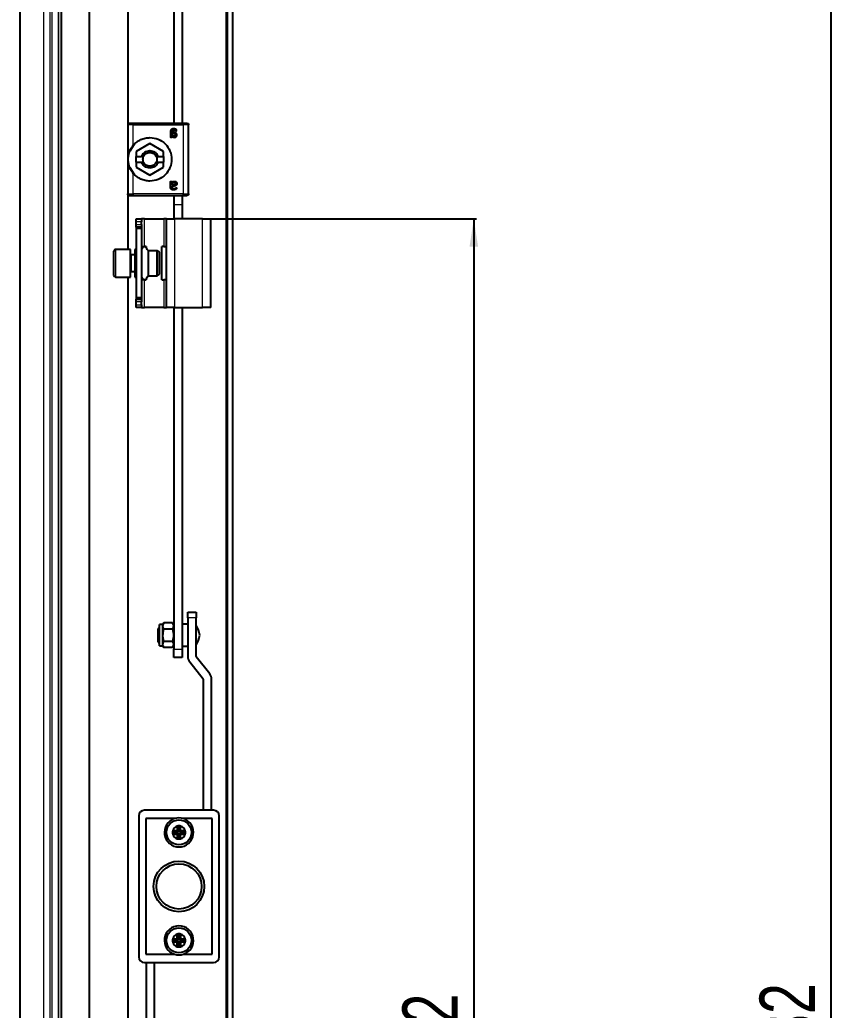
# Model space of a CAD drawing. Header units: millimetres. Extents: x -769 to 1797, y -1657 to 1017.
# Drawn here: x 1502.8 to 1797.4, y -251.7 to 105.9 of the extents above; entities that cross this region are included whole.
import ezdxf

# ---------------------------------------------------------------- set-up
doc = ezdxf.new("R2010")
doc.units = ezdxf.units.MM
doc.layers.add('FORMAT', color=7, linetype='Continuous')
doc.styles.add('SLDTEXTSTYLE0', font='TXT', dxfattribs={"width": 0.75})
doc.dimstyles.new('SLDDIMSTYLE0', dxfattribs={"dimtxt": 20, "dimasz": 10, "dimexe": 0, "dimexo": 0.0625, "dimgap": 5, "dimtad": 2, "dimdec": 1, "dimrnd": 1e-09, "dimzin": 12, "dimdsep": 46, "dimtxsty": 'SLDTEXTSTYLE0', "dimsah": 1, "dimcen": 0.09, "dimadec": 0, "dimazin": 3, "dimtfac": 1, "dimtofl": 0, "dimtmove": 0, "dimatfit": 3, "dimfxl": 0, "dimfrac": 2, "dimtolj": 1, "dimtzin": 12, "dimarcsym": 0})

# ---------------------------------------------------------------- blocks, each defined once
blk = doc.blocks.new('_D_8')
at = {"layer": 'FORMAT'}
for p, q in [((1571.83, 708.99), (1796.84, 708.99)), ((1795.84, 708.99), (1795.84, -1223.01)), ((1571.83, -1223.01), (1796.84, -1223.01))]:
    blk.add_line(p, q, dxfattribs=at)
for points in [[(1795.84, 708.99), (1794.3, 698.99), (1797.38, 698.99)], [(1795.84, -1223.01), (1797.38, -1213.01), (1794.3, -1213.01)]]:
    blk.add_solid(points, dxfattribs=at)
at = {"layer": 'FORMAT', "insert": (1770.06, -286.56), "char_height": 20, "attachment_point": 1, "rotation": 90, "style": 'SLDTEXTSTYLE0'}
blk.add_mtext('1932', dxfattribs=at)
blk = doc.blocks.new('_D_11')
at = {"layer": 'FORMAT'}
for p, q in [((1571.83, 33.99), (1667.83, 33.99)), ((1666.83, 33.99), (1666.83, -548.01)), ((1571.83, -548.01), (1667.83, -548.01))]:
    blk.add_line(p, q, dxfattribs=at)
for points in [[(1666.83, 33.99), (1665.29, 23.99), (1668.36, 23.99)], [(1666.83, -548.01), (1668.36, -538.01), (1665.29, -538.01)]]:
    blk.add_solid(points, dxfattribs=at)
at = {"layer": 'FORMAT', "insert": (1641.04, -279.17), "char_height": 20, "attachment_point": 1, "rotation": 90, "style": 'SLDTEXTSTYLE0'}
blk.add_mtext('582', dxfattribs=at)

msp = doc.modelspace()

# ---------------------------------------------------------------- linework, layer by layer
at = {"color": 7, "linetype": 'Continuous', "lineweight": 25}
for p, q in [((1577.82, -1334.51), (1577.82, 820.49)), ((1579.82, -1334.51), (1579.82, 820.49)), ((1527.82, 787.49), (1527.82, -1301.51)), ((1517.82, 757.99), (1517.82, -1272.01)), ((1502.82, 742.99), (1502.82, -1257.01)), ((1541.82, 687.99), (1541.82, 68.17)), ((1558.52, 676.99), (1558.52, 68.49)), ((1561.52, 676.99), (1561.52, 68.49)), ((1541.82, 67.99), (1541.82, 42.99)), ((1561.82, 68.49), (1543.82, 68.49)), ((1562.42, 68.49), (1562.17, 68.49)), ((1563.82, 42.99), (1563.82, 67.99)), ((1557.26, 65.45), (1557.26, 63.59)), ((1557.79, 65.2), (1557.79, 65.42)), ((1558.17, 65.2), (1557.79, 65.2)), ((1557.79, 64.85), (1558.22, 64.85)), ((1557.79, 64.26), (1557.79, 64.85)), ((1542.65, 58.62), (1544.16, 60.88)), ((1549.82, 61.21), (1544.87, 58.35)), ((1554.77, 58.35), (1549.82, 61.21)), ((1557.72, 63.59), (1557.72, 63.87)), ((1544.87, 58.35), (1544.87, 56.49)), ((1554.77, 56.49), (1554.77, 58.35)), ((1544.87, 56.49), (1546.83, 56.49)), ((1544.87, 54.49), (1544.87, 56.49)), ((1544.87, 54.49), (1544.87, 52.64)), ((1544.87, 54.49), (1546.83, 54.49)), ((1547.53, 56.49), (1546.83, 56.49)), ((1546.83, 54.49), (1547.53, 54.49)), ((1552.81, 56.49), (1552.11, 56.49)), ((1552.11, 54.49), (1552.81, 54.49)), ((1552.81, 56.49), (1554.77, 56.49)), ((1552.81, 54.49), (1554.77, 54.49)), ((1554.77, 56.49), (1554.77, 54.49)), ((1554.77, 52.64), (1554.77, 54.49)), ((1544.16, 50.11), (1542.65, 52.37)), ((1544.87, 52.64), (1549.82, 49.78)), ((1549.82, 49.78), (1554.77, 52.64)), ((1557.26, 45.54), (1557.26, 47.4)), ((1557.72, 47.4), (1557.72, 47.12)), ((1557.79, 46.14), (1557.79, 46.73)), ((1558.22, 46.14), (1557.79, 46.14)), ((1558.17, 45.79), (1557.79, 45.79)), ((1557.79, 45.79), (1557.79, 45.57)), ((1541.82, 42.82), (1541.82, 22.99)), ((1543.82, 42.49), (1561.82, 42.49)), ((1558.52, 42.58), (1558.52, 39.19)), ((1561.52, 42.58), (1561.52, 39.19)), ((1562.17, 42.49), (1562.42, 42.49)), ((1558.52, 39.19), (1558.52, 33.99)), ((1561.52, 39.19), (1561.52, 33.99)), ((1544.82, 33.99), (1546.82, 33.99)), ((1544.82, 32.99), (1544.82, 33.99)), ((1544.82, 31.99), (1544.82, 32.99)), ((1546.82, 33.99), (1546.82, 32.99)), ((1547.82, 33.99), (1546.82, 33.99)), ((1546.82, 31.99), (1546.82, 32.99)), ((1547.82, 33.99), (1554.82, 33.99)), ((1555.82, 33.99), (1554.82, 33.99)), ((1555.82, 33.99), (1558.82, 33.99)), ((1555.82, 1.99), (1555.82, 33.99)), ((1568.82, 33.99), (1558.82, 33.99)), ((1568.82, 33.99), (1571.82, 33.99)), ((1571.82, 1.99), (1571.82, 33.99)), ((1544.82, 30.99), (1544.82, 31.99)), ((1546.82, 30.99), (1544.82, 30.99)), ((1544.82, 30.99), (1544.82, 30.49)), ((1546.82, 30.49), (1544.82, 30.49)), ((1544.82, 30.49), (1544.82, 5.49)), ((1546.82, 31.99), (1546.82, 30.99)), ((1546.82, 30.99), (1546.82, 30.49)), ((1546.82, 30.49), (1546.82, 5.49)), ((1536.82, 15.74), (1536.82, 22.39)), ((1542.82, 22.99), (1537.42, 22.99)), ((1542.82, 15.44), (1542.82, 22.99)), ((1544.82, 22.99), (1544.32, 22.99)), ((1544.32, 22.99), (1544.32, 21.78)), ((1544.32, 21.78), (1544.32, 12.99)), ((1546.82, 23.99), (1547.82, 23.99)), ((1548.52, 23.99), (1547.82, 23.99)), ((1548.52, 23.99), (1548.52, 23.54)), ((1552.45, 22.49), (1549.32, 22.49)), ((1549.32, 13.49), (1549.32, 22.49)), ((1553.32, 21.99), (1552.45, 22.49)), ((1552.45, 13.49), (1552.45, 22.49)), ((1553.32, 13.99), (1553.32, 21.99)), ((1554.12, 11.99), (1554.12, 23.99)), ((1554.82, 23.99), (1554.12, 23.99)), ((1554.82, 23.99), (1555.82, 23.99)), ((1544.32, 20.99), (1543.07, 20.99)), ((1536.82, 13.59), (1536.82, 15.74)), ((1542.82, 12.99), (1542.82, 15.44)), ((1543.07, 14.99), (1544.32, 14.99)), ((1537.42, 12.99), (1542.82, 12.99)), ((1541.82, 12.99), (1541.82, -527.01)), ((1544.32, 12.99), (1544.82, 12.99)), ((1547.82, 11.99), (1546.82, 11.99)), ((1547.82, 11.99), (1548.52, 11.99)), ((1548.52, 12.44), (1548.52, 11.99)), ((1549.32, 13.49), (1552.45, 13.49)), ((1552.45, 13.49), (1553.32, 13.99)), ((1554.12, 11.99), (1554.82, 11.99)), ((1555.82, 11.99), (1554.82, 11.99)), ((1546.82, 5.49), (1544.82, 5.49)), ((1544.82, 5.49), (1544.82, 4.99)), ((1544.82, 3.99), (1544.82, 4.99)), ((1544.82, 4.99), (1546.82, 4.99)), ((1544.82, 2.99), (1544.82, 3.99)), ((1546.82, 5.49), (1546.82, 4.99)), ((1546.82, 4.99), (1546.82, 3.99)), ((1546.82, 2.99), (1546.82, 3.99)), ((1544.82, 1.99), (1544.82, 2.99)), ((1546.82, 1.99), (1544.82, 1.99)), ((1546.82, 2.99), (1546.82, 1.99)), ((1546.82, 1.99), (1547.82, 1.99)), ((1554.82, 1.99), (1547.82, 1.99)), ((1554.82, 1.99), (1555.82, 1.99)), ((1558.82, 1.99), (1555.82, 1.99)), ((1558.52, 1.99), (1558.52, -121.31)), ((1558.82, 1.99), (1568.82, 1.99)), ((1561.52, 1.99), (1561.52, -121.31)), ((1571.82, 1.99), (1568.82, 1.99)), ((1563.52, -110.01), (1563.52, -108.01)), ((1563.52, -108.01), (1566.52, -108.01)), ((1563.52, -110.01), (1563.52, -123.94)), ((1566.52, -108.01), (1566.52, -110.01)), ((1566.52, -123.94), (1566.52, -110.01)), ((1553.32, -113.36), (1552.82, -113.86)), ((1552.82, -118.76), (1552.82, -113.86)), ((1554.52, -112.46), (1553.32, -112.46)), ((1553.32, -116.31), (1553.32, -112.46)), ((1554.87, -111.86), (1554.52, -112.46)), ((1554.52, -116.31), (1554.52, -112.46)), ((1557.97, -111.86), (1554.87, -111.86)), ((1557.97, -114.08), (1554.87, -114.08)), ((1558.32, -112.46), (1557.97, -111.86)), ((1558.32, -112.46), (1558.32, -120.16)), ((1558.52, -113.36), (1558.32, -113.36)), ((1563.52, -112.31), (1561.52, -112.31)), ((1553.32, -120.16), (1553.32, -116.31)), ((1554.52, -120.16), (1554.52, -116.31)), ((1552.82, -118.76), (1553.32, -119.26)), ((1553.32, -120.16), (1554.52, -120.16)), ((1554.52, -120.16), (1554.87, -120.76)), ((1557.97, -118.53), (1554.87, -118.53)), ((1557.97, -120.76), (1554.87, -120.76)), ((1557.97, -120.76), (1558.32, -120.16)), ((1558.32, -119.26), (1558.52, -119.26)), ((1558.52, -124.31), (1558.52, -121.31)), ((1561.52, -120.31), (1563.52, -120.31)), ((1561.52, -121.31), (1561.52, -124.31)), ((1561.52, -124.31), (1558.52, -124.31)), ((1571.43, -130.23), (1566.56, -124.06)), ((1564.21, -125.92), (1569.08, -132.09)), ((1569.12, -132.22), (1569.12, -179.51)), ((1572.12, -179.51), (1572.12, -132.22)), ((1545.82, -181.51), (1545.82, -232.51)), ((1572.82, -179.51), (1547.82, -179.51)), ((1574.82, -232.51), (1574.82, -181.51)), ((1548.32, -182.51), (1548.32, -231.51)), ((1558.72, -182.51), (1548.32, -182.51)), ((1559.72, -185.23), (1559.72, -186.81)), ((1560.16, -185.6), (1559.72, -185.23)), ((1560.16, -185.6), (1560.16, -186.81)), ((1560.48, -185.6), (1560.92, -185.23)), ((1560.48, -186.81), (1560.48, -185.6)), ((1560.92, -186.81), (1560.92, -185.23)), ((1572.32, -182.51), (1561.92, -182.51)), ((1572.32, -231.51), (1572.32, -182.51)), ((1558.41, -187.34), (1558.05, -186.91)), ((1559.62, -186.91), (1558.05, -186.91)), ((1558.41, -187.67), (1558.05, -188.11)), ((1558.05, -188.11), (1559.62, -188.11)), ((1559.62, -187.34), (1558.41, -187.34)), ((1558.41, -187.67), (1559.62, -187.67)), ((1559.72, -188.21), (1559.72, -189.78)), ((1560.16, -189.41), (1559.72, -189.78)), ((1560.16, -188.21), (1560.16, -189.41)), ((1560.48, -189.41), (1560.48, -188.21)), ((1560.48, -189.41), (1560.92, -189.78)), ((1560.92, -189.78), (1560.92, -188.21)), ((1562.59, -186.91), (1561.02, -186.91)), ((1562.23, -187.34), (1561.02, -187.34)), ((1561.02, -187.67), (1562.23, -187.67)), ((1561.02, -188.11), (1562.59, -188.11)), ((1562.23, -187.34), (1562.59, -186.91)), ((1562.23, -187.67), (1562.59, -188.11)), ((1559.72, -225.81), (1559.72, -224.23)), ((1560.16, -224.6), (1559.72, -224.23)), ((1560.16, -225.81), (1560.16, -224.6)), ((1560.48, -224.6), (1560.92, -224.23)), ((1560.48, -224.6), (1560.48, -225.81)), ((1560.92, -224.23), (1560.92, -225.81)), ((1558.05, -225.91), (1559.62, -225.91)), ((1558.41, -226.34), (1558.05, -225.91)), ((1558.41, -226.67), (1558.05, -227.11)), ((1559.62, -227.11), (1558.05, -227.11)), ((1558.41, -226.34), (1559.62, -226.34)), ((1559.62, -226.67), (1558.41, -226.67)), ((1559.72, -228.78), (1559.72, -227.21)), ((1560.16, -228.41), (1559.72, -228.78)), ((1560.16, -228.41), (1560.16, -227.21)), ((1560.48, -227.21), (1560.48, -228.41)), ((1560.48, -228.41), (1560.92, -228.78)), ((1560.92, -227.21), (1560.92, -228.78)), ((1561.02, -225.91), (1562.59, -225.91)), ((1561.02, -226.34), (1562.23, -226.34)), ((1562.23, -226.67), (1561.02, -226.67)), ((1562.59, -227.11), (1561.02, -227.11)), ((1562.23, -226.34), (1562.59, -225.91)), ((1562.23, -226.67), (1562.59, -227.11)), ((1548.32, -231.51), (1558.72, -231.51)), ((1561.92, -231.51), (1572.32, -231.51)), ((1547.82, -234.51), (1572.82, -234.51)), ((1548.52, -234.51), (1548.52, -259.74)), ((1551.52, -259.74), (1551.52, -234.51))]:
    msp.add_line(p, q, dxfattribs=at)
at = {"color": 8, "linetype": 'Continuous', "lineweight": 18}
for p, q in [((1577.22, 817.89), (1577.22, -1331.91)), ((1514.41, 754.59), (1514.41, -1268.6)), ((1516.72, 756.89), (1516.72, -1270.91)), ((1516.82, 756.99), (1516.82, -1271.01)), ((1511.41, 751.59), (1511.41, -1265.6)), ((1513.72, 753.89), (1513.72, -1267.91)), ((1543.82, 60.56), (1543.82, 67.99)), ((1543.82, 67.99), (1561.82, 67.99)), ((1561.82, 67.99), (1561.82, 42.99)), ((1543.82, 42.99), (1543.82, 50.43)), ((1549.82, 52.99), (1549.82, 52.34)), ((1561.82, 42.99), (1543.82, 42.99)), ((1558.52, 39.19), (1561.52, 39.19)), ((1546.82, 32.99), (1544.82, 32.99)), ((1547.82, 23.99), (1547.82, 33.99)), ((1554.82, 33.99), (1554.82, 23.99)), ((1558.82, 1.99), (1558.82, 33.99)), ((1568.82, 1.99), (1568.82, 33.99)), ((1544.82, 31.99), (1546.82, 31.99)), ((1537.42, 22.99), (1537.42, 15.44)), ((1543.07, 20.99), (1543.07, 14.99)), ((1537.42, 15.44), (1537.42, 12.99)), ((1547.82, 1.99), (1547.82, 11.99)), ((1554.82, 11.99), (1554.82, 1.99)), ((1546.82, 3.99), (1544.82, 3.99)), ((1544.82, 2.99), (1546.82, 2.99)), ((1566.52, -110.01), (1563.52, -110.01)), ((1558.52, -121.31), (1561.52, -121.31)), ((1559.62, -187.34), (1559.62, -186.91)), ((1559.62, -187.67), (1559.62, -188.11)), ((1560.16, -186.81), (1559.72, -186.81)), ((1560.16, -188.21), (1559.72, -188.21)), ((1560.48, -186.81), (1560.92, -186.81)), ((1560.48, -188.21), (1560.92, -188.21)), ((1561.02, -187.34), (1561.02, -186.91)), ((1561.02, -187.67), (1561.02, -188.11)), ((1559.62, -226.34), (1559.62, -225.91)), ((1559.62, -226.67), (1559.62, -227.11)), ((1560.16, -225.81), (1559.72, -225.81)), ((1560.16, -227.21), (1559.72, -227.21)), ((1560.48, -225.81), (1560.92, -225.81)), ((1560.48, -227.21), (1560.92, -227.21)), ((1561.02, -226.34), (1561.02, -225.91)), ((1561.02, -226.67), (1561.02, -227.11))]:
    msp.add_line(p, q, dxfattribs=at)
at = {"color": 7, "linetype": 'Continuous', "lineweight": 25}
for centre, radius in [((1560.32, -187.51), 4.5), ((1560.32, -207.01), 9.15), ((1560.32, -207.01), 8.15), ((1560.32, -226.51), 4.5)]:
    msp.add_circle(centre, radius, dxfattribs=at)
for centre, radius, start, end in [((1537.42, 22.39), 0.6, 90, 180), ((1543.07, 21.24), 0.25, 180, 270), ((1543.07, 14.74), 0.25, 90, 180), ((1537.42, 13.59), 0.6, 180, 270), ((1559.88, -117.26), 8, 6.8819, 33.8709), ((1559.88, -115.35), 8, 326.1291, 353.1181), ((1566.72, -123.94), 3.2, 180, 218.264), ((1566.72, -123.94), 0.2, 180, 218.264), ((1568.92, -132.22), 0.2, 0, 38.264), ((1568.92, -132.22), 3.2, 0, 38.264), ((1547.82, -181.51), 2, 90, 180), ((1560.32, -187.51), 5.25, 72.2472, 107.7528), ((1572.82, -181.51), 2, 0, 90), ((1560.32, -187.51), 5.25, 107.7528, 72.2472), ((1560.32, -187.51), 2.35, 104.7925, 165.2075), ((1560.32, -187.51), 2.35, 75.2075, 104.7925), ((1560.32, -187.51), 1.91, 85.1056, 94.8944), ((1560.32, -187.51), 2.35, 14.7925, 75.2075), ((1560.32, -187.51), 2.35, 165.2075, 194.7925), ((1560.32, -187.51), 2.35, 194.7925, 255.2075), ((1560.32, -187.51), 1.91, 175.1056, 184.8944), ((1559.62, -186.81), 0.1, 270, 0), ((1559.62, -186.81), 0.537, 270, 0), ((1559.62, -188.21), 0.537, 0, 90), ((1559.62, -188.21), 0.1, 0, 90), ((1560.32, -187.51), 1.91, 265.1056, 274.8944), ((1561.02, -186.81), 0.537, 180, 270), ((1561.02, -188.21), 0.537, 90, 180), ((1561.02, -186.81), 0.1, 180, 270), ((1560.32, -187.51), 2.35, 284.7925, 345.2075), ((1561.02, -188.21), 0.1, 90, 180), ((1560.32, -187.51), 1.91, 355.1056, 4.8944), ((1560.32, -187.51), 2.35, 345.2075, 14.7925), ((1560.32, -187.51), 2.35, 255.2075, 284.7925), ((1560.32, -226.51), 5.25, 287.7528, 252.2472), ((1560.32, -226.51), 2.35, 104.7925, 165.2075), ((1560.32, -226.51), 2.35, 75.2075, 104.7925), ((1560.32, -226.51), 1.91, 85.1056, 94.8944), ((1560.32, -226.51), 2.35, 14.7925, 75.2075), ((1560.32, -226.51), 2.35, 165.2075, 194.7925), ((1560.32, -226.51), 2.35, 194.7925, 255.2075), ((1560.32, -226.51), 1.91, 175.1056, 184.8944), ((1559.62, -225.81), 0.1, 270, 0), ((1559.62, -225.81), 0.537, 270, 0), ((1559.62, -227.21), 0.537, 0, 90), ((1559.62, -227.21), 0.1, 0, 90), ((1560.32, -226.51), 2.35, 255.2075, 284.7925), ((1560.32, -226.51), 1.91, 265.1056, 274.8944), ((1561.02, -225.81), 0.537, 180, 270), ((1561.02, -227.21), 0.537, 90, 180), ((1561.02, -225.81), 0.1, 180, 270), ((1560.32, -226.51), 2.35, 284.7925, 345.2075), ((1561.02, -227.21), 0.1, 90, 180), ((1560.32, -226.51), 1.91, 355.1056, 4.8944), ((1560.32, -226.51), 2.35, 345.2075, 14.7925), ((1560.32, -226.51), 5.25, 252.2472, 287.7528), ((1547.82, -232.51), 2, 180, 270), ((1572.82, -232.51), 2, 270, 0)]:
    msp.add_arc(centre, radius, start, end, dxfattribs=at)
for points in [[(1542.32, 68.49), (1542.26, 68.49), (1542.12, 68.47), (1541.96, 68.36), (1541.84, 68.19), (1541.83, 68.06), (1541.82, 67.99)], [(1543.82, 68.49), (1543.62, 68.49), (1543.23, 68.49), (1542.74, 68.49), (1542.39, 68.49), (1542.34, 68.49), (1542.32, 68.49)], [(1563.32, 68.49), (1563.3, 68.49), (1563.25, 68.49), (1562.91, 68.49), (1562.41, 68.49), (1562.02, 68.49), (1561.82, 68.49)], [(1563.32, 68.49), (1563.39, 68.49), (1563.52, 68.47), (1563.68, 68.36), (1563.8, 68.19), (1563.81, 68.06), (1563.82, 67.99)], [(1543.82, 60.56), (1544.22, 60.97), (1545, 61.79), (1546.49, 62.66), (1548.11, 63.24), (1549.25, 63.31), (1549.82, 63.34)], [(1549.82, 63.34), (1550.85, 63.23), (1552.9, 62.99), (1555.52, 61.17), (1557.26, 58.58), (1557.88, 55.49), (1557.26, 52.41), (1555.52, 49.81), (1552.9, 48), (1550.85, 47.76), (1549.82, 47.64)], [(1546.83, 56.49), (1546.97, 56.79), (1547.23, 57.4), (1547.95, 58.09), (1548.84, 58.54), (1549.82, 58.69), (1550.8, 58.54), (1551.69, 58.09), (1552.41, 57.4), (1552.68, 56.79), (1552.81, 56.49)], [(1547.53, 56.49), (1547.64, 56.71), (1547.88, 57.13), (1548.43, 57.61), (1549.1, 57.93), (1549.58, 57.97), (1549.82, 57.99)], [(1549.82, 57.99), (1550.06, 57.97), (1550.55, 57.93), (1551.21, 57.61), (1551.77, 57.13), (1552, 56.71), (1552.11, 56.49)], [(1549.82, 52.34), (1549.49, 52.37), (1548.84, 52.43), (1547.95, 52.9), (1547.23, 53.59), (1546.97, 54.19), (1546.83, 54.49)], [(1547.53, 54.49), (1547.47, 54.65), (1547.35, 54.98), (1547.31, 55.49), (1547.35, 56.01), (1547.47, 56.33), (1547.53, 56.49)], [(1549.82, 52.99), (1549.58, 53.01), (1549.1, 53.05), (1548.43, 53.38), (1547.88, 53.85), (1547.64, 54.28), (1547.53, 54.49)], [(1552.81, 54.49), (1552.68, 54.19), (1552.41, 53.59), (1551.69, 52.9), (1550.8, 52.43), (1550.15, 52.37), (1549.82, 52.34)], [(1552.11, 54.49), (1552, 54.28), (1551.77, 53.85), (1551.21, 53.38), (1550.55, 53.05), (1550.06, 53.01), (1549.82, 52.99)], [(1552.11, 56.49), (1552.17, 56.33), (1552.29, 56.01), (1552.34, 55.49), (1552.29, 54.98), (1552.17, 54.65), (1552.11, 54.49)], [(1549.82, 47.64), (1549.25, 47.68), (1548.11, 47.75), (1546.49, 48.33), (1545, 49.2), (1544.22, 50.02), (1543.82, 50.43)], [(1542.32, 42.49), (1542.26, 42.5), (1542.12, 42.52), (1541.96, 42.63), (1541.84, 42.8), (1541.83, 42.93), (1541.82, 42.99)], [(1563.82, 42.99), (1563.81, 42.93), (1563.8, 42.8), (1563.68, 42.63), (1563.52, 42.52), (1563.39, 42.5), (1563.32, 42.49)], [(1542.32, 42.49), (1542.34, 42.49), (1542.39, 42.49), (1542.74, 42.49), (1543.23, 42.49), (1543.62, 42.49), (1543.82, 42.49)], [(1561.82, 42.49), (1562.02, 42.49), (1562.41, 42.49), (1562.91, 42.49), (1563.25, 42.49), (1563.3, 42.49), (1563.32, 42.49)]]:
    msp.add_open_spline(points, degree=3, dxfattribs=at)
at = {"color": 8, "linetype": 'Continuous', "lineweight": 18}
for points in [[(1543.82, 67.99), (1543.56, 67.99), (1543.03, 67.99), (1542.37, 67.99), (1541.91, 67.99), (1541.85, 67.99), (1541.82, 67.99)], [(1543.82, 68.49), (1543.82, 68.49), (1543.82, 68.47), (1543.82, 68.36), (1543.82, 68.19), (1543.82, 68.06), (1543.82, 67.99)], [(1561.82, 67.99), (1561.82, 68.06), (1561.82, 68.19), (1561.82, 68.36), (1561.82, 68.47), (1561.82, 68.49), (1561.82, 68.49)], [(1563.82, 67.99), (1563.79, 67.99), (1563.73, 67.99), (1563.27, 67.99), (1562.61, 67.99), (1562.08, 67.99), (1561.82, 67.99)], [(1541.82, 42.99), (1541.85, 42.99), (1541.91, 42.99), (1542.37, 42.99), (1543.03, 42.99), (1543.56, 42.99), (1543.82, 42.99)], [(1543.82, 42.99), (1543.82, 42.93), (1543.82, 42.8), (1543.82, 42.63), (1543.82, 42.52), (1543.82, 42.5), (1543.82, 42.49)], [(1561.82, 42.49), (1561.82, 42.5), (1561.82, 42.52), (1561.82, 42.63), (1561.82, 42.8), (1561.82, 42.93), (1561.82, 42.99)], [(1561.82, 42.99), (1562.08, 42.99), (1562.61, 42.99), (1563.27, 42.99), (1563.73, 42.99), (1563.79, 42.99), (1563.82, 42.99)]]:
    msp.add_open_spline(points, degree=3, dxfattribs=at)
at = {"color": 7, "linetype": 'Continuous', "lineweight": 25}
for points, knots in [([(1558.37, 66.49), (1558.23, 66.49), (1558, 66.48), (1557.72, 66.38), (1557.54, 66.26), (1557.39, 66.1), (1557.28, 65.82), (1557.27, 65.6), (1557.26, 65.45)], [0, 0, 0, 0, 0.250089, 0.382495, 0.500259, 0.622163, 0.750133, 1, 1, 1, 1]), ([(1557.79, 65.42), (1557.8, 65.51), (1557.8, 65.64), (1557.86, 65.81), (1557.93, 65.92), (1558.04, 66), (1558.16, 66.05), (1558.3, 66.08), (1558.39, 66.08), (1558.43, 66.08)], [0, 0, 0, 0, 0.250023, 0.382539, 0.499802, 0.620838, 0.749652, 0.874777, 1, 1, 1, 1]), ([(1559.56, 64.28), (1559.55, 64.36), (1559.54, 64.51), (1559.45, 64.73), (1559.29, 64.91), (1559.03, 65.08), (1558.64, 65.18), (1558.33, 65.19), (1558.17, 65.2)], [0, 0, 0, 0, 0.125049, 0.249886, 0.370856, 0.49982, 0.749609, 1, 1, 1, 1]), ([(1558.22, 64.85), (1558.32, 64.84), (1558.5, 64.84), (1558.73, 64.77), (1558.87, 64.68), (1558.97, 64.58), (1559.02, 64.45), (1559.02, 64.36), (1559.03, 64.32)], [0, 0, 0, 0, 0.279652, 0.500248, 0.629485, 0.750186, 0.875763, 1, 1, 1, 1]), ([(1559.44, 66), (1559.44, 66.05), (1559.44, 66.14), (1559.37, 66.22), (1559.24, 66.31), (1558.91, 66.44), (1558.59, 66.47), (1558.37, 66.49)], [0, 0, 0, 0, 0.1246927, 0.1871822, 0.2497734, 0.5000394, 1, 1, 1, 1]), ([(1558.43, 66.08), (1558.59, 66.06), (1558.83, 66.04), (1559.09, 65.91), (1559.21, 65.84), (1559.28, 65.8), (1559.32, 65.79), (1559.34, 65.79)], [0, 0, 0, 0, 0.4987, 0.749508, 0.874949, 0.946783, 1, 1, 1, 1]), ([(1559.34, 65.79), (1559.35, 65.79), (1559.36, 65.79), (1559.38, 65.8), (1559.4, 65.82), (1559.41, 65.84), (1559.43, 65.88), (1559.44, 65.92), (1559.44, 65.96), (1559.44, 65.98), (1559.44, 66)], [0, 0, 0, 0, 0.128825, 0.180169, 0.243397, 0.36986, 0.499864, 0.749649, 0.843476, 1, 1, 1, 1]), ([(1557.26, 63.59), (1557.26, 63.57), (1557.26, 63.56), (1557.28, 63.54), (1557.3, 63.52), (1557.38, 63.49), (1557.45, 63.49), (1557.49, 63.49)], [0, 0, 0, 0, 0.124881, 0.183376, 0.250934, 0.500336, 1, 1, 1, 1]), ([(1557.49, 63.49), (1557.54, 63.49), (1557.6, 63.5), (1557.68, 63.51), (1557.71, 63.54), (1557.72, 63.56), (1557.72, 63.57), (1557.72, 63.59)], [0, 0, 0, 0, 0.499718, 0.749437, 0.810587, 0.875078, 1, 1, 1, 1]), ([(1557.72, 63.87), (1557.84, 63.75), (1558.03, 63.58), (1558.31, 63.47), (1558.47, 63.44), (1558.55, 63.44), (1558.6, 63.43)], [0, 0, 0, 0, 0.499113, 0.749325, 0.874665, 1, 1, 1, 1]), ([(1558.51, 63.85), (1558.44, 63.85), (1558.3, 63.86), (1558.04, 64), (1557.89, 64.16), (1557.79, 64.26)], [0, 0, 0, 0, 0.249939, 0.499864, 1, 1, 1, 1]), ([(1559.03, 64.32), (1559.02, 64.25), (1559.01, 64.15), (1558.95, 64.04), (1558.88, 63.96), (1558.8, 63.91), (1558.71, 63.87), (1558.61, 63.85), (1558.55, 63.85), (1558.51, 63.85)], [0, 0, 0, 0, 0.249168, 0.373635, 0.49939, 0.619394, 0.749656, 0.87477, 1, 1, 1, 1]), ([(1558.6, 63.43), (1558.72, 63.44), (1558.9, 63.45), (1559.13, 63.54), (1559.28, 63.64), (1559.4, 63.77), (1559.53, 63.97), (1559.55, 64.16), (1559.56, 64.28)], [0, 0, 0, 0, 0.25007, 0.379181, 0.500499, 0.62417, 0.750842, 1, 1, 1, 1]), ([(1543.82, 50.43), (1543.53, 50.81), (1542.96, 51.56), (1542.41, 52.81), (1542.06, 54.09), (1541.93, 55.49), (1542.06, 56.9), (1542.41, 58.18), (1542.97, 59.43), (1543.54, 60.18), (1543.82, 60.56)], [0, 0, 0, 0, 0.125762, 0.25037, 0.375307, 0.500139, 0.62481, 0.749763, 0.874888, 1, 1, 1, 1]), ([(1557.26, 47.4), (1557.26, 47.41), (1557.26, 47.43), (1557.28, 47.45), (1557.3, 47.47), (1557.38, 47.49), (1557.45, 47.49), (1557.49, 47.49)], [0, 0, 0, 0, 0.124884, 0.186377, 0.250914, 0.500322, 1, 1, 1, 1]), ([(1557.49, 47.49), (1557.54, 47.49), (1557.6, 47.49), (1557.66, 47.48), (1557.69, 47.46), (1557.71, 47.45), (1557.72, 47.43), (1557.72, 47.41), (1557.72, 47.4)], [0, 0, 0, 0, 0.499162, 0.644242, 0.749698, 0.813605, 0.875217, 1, 1, 1, 1]), ([(1557.72, 47.12), (1557.84, 47.23), (1558.03, 47.41), (1558.35, 47.53), (1558.51, 47.55), (1558.6, 47.55)], [0, 0, 0, 0, 0.499364, 0.749701, 1, 1, 1, 1]), ([(1557.79, 46.73), (1557.89, 46.83), (1558.04, 46.99), (1558.27, 47.1), (1558.41, 47.14), (1558.48, 47.14), (1558.51, 47.14)], [0, 0, 0, 0, 0.499765, 0.749504, 0.874771, 1, 1, 1, 1]), ([(1559.56, 46.71), (1559.56, 46.67), (1559.55, 46.59), (1559.52, 46.44), (1559.45, 46.25), (1559.29, 46.08), (1559.02, 45.91), (1558.64, 45.8), (1558.33, 45.79), (1558.17, 45.79)], [0, 0, 0, 0, 0.0626366, 0.1252782, 0.2500723, 0.3748405, 0.4999941, 0.7496958, 1, 1, 1, 1]), ([(1559.03, 46.67), (1559.02, 46.62), (1559.02, 46.53), (1558.97, 46.41), (1558.87, 46.3), (1558.73, 46.21), (1558.5, 46.15), (1558.32, 46.14), (1558.22, 46.14)], [0, 0, 0, 0, 0.124446, 0.249795, 0.37, 0.499734, 0.719932, 1, 1, 1, 1]), ([(1558.51, 47.14), (1558.58, 47.14), (1558.68, 47.13), (1558.8, 47.08), (1558.88, 47.03), (1558.95, 46.95), (1559, 46.87), (1559.02, 46.77), (1559.03, 46.7), (1559.03, 46.67)], [0, 0, 0, 0, 0.249623, 0.37714, 0.499734, 0.62273, 0.749812, 0.874876, 1, 1, 1, 1]), ([(1558.6, 47.55), (1558.72, 47.55), (1558.9, 47.53), (1559.13, 47.45), (1559.28, 47.35), (1559.4, 47.22), (1559.53, 47.01), (1559.55, 46.83), (1559.56, 46.71)], [0, 0, 0, 0, 0.25007, 0.379559, 0.500499, 0.624556, 0.750843, 1, 1, 1, 1]), ([(1558.37, 44.49), (1558.3, 44.5), (1558.15, 44.5), (1557.93, 44.54), (1557.72, 44.6), (1557.53, 44.72), (1557.39, 44.89), (1557.28, 45.17), (1557.27, 45.39), (1557.26, 45.54)], [0, 0, 0, 0, 0.125255, 0.250437, 0.383066, 0.500493, 0.622629, 0.75025, 1, 1, 1, 1]), ([(1557.79, 45.57), (1557.79, 45.52), (1557.79, 45.44), (1557.82, 45.3), (1557.86, 45.17), (1557.93, 45.06), (1558.04, 44.98), (1558.21, 44.92), (1558.34, 44.91), (1558.43, 44.91)], [0, 0, 0, 0, 0.125295, 0.250514, 0.383518, 0.50035, 0.621938, 0.750243, 1, 1, 1, 1]), ([(1559.44, 44.99), (1559.44, 44.96), (1559.44, 44.91), (1559.42, 44.83), (1559.37, 44.76), (1559.24, 44.67), (1558.91, 44.54), (1558.59, 44.51), (1558.37, 44.49)], [0, 0, 0, 0, 0.062686, 0.125173, 0.187628, 0.250185, 0.500314, 1, 1, 1, 1]), ([(1558.43, 44.91), (1558.59, 44.92), (1558.9, 44.95), (1559.16, 45.16), (1559.32, 45.2), (1559.34, 45.2)], [0, 0, 0, 0, 0.498852, 0.946609, 1, 1, 1, 1]), ([(1559.34, 45.2), (1559.35, 45.2), (1559.36, 45.2), (1559.38, 45.19), (1559.4, 45.17), (1559.41, 45.15), (1559.44, 45.09), (1559.44, 45.03), (1559.44, 44.99)], [0, 0, 0, 0, 0.13107, 0.182437, 0.243796, 0.371388, 0.500442, 1, 1, 1, 1]), ([(1549.32, 22.49), (1549.15, 22.65), (1548.8, 22.95), (1548.6, 23.52), (1548.24, 23.83), (1547.9, 23.96), (1547.54, 23.92), (1547.2, 23.73), (1546.94, 23.37), (1546.86, 23.08), (1546.82, 22.93)], [0, 0, 0, 0, 0.185676, 0.371025, 0.466937, 0.562172, 0.656347, 0.751553, 0.873842, 1, 1, 1, 1]), ([(1546.82, 13.06), (1546.86, 12.91), (1546.94, 12.62), (1547.2, 12.25), (1547.54, 12.07), (1547.9, 12.03), (1548.24, 12.16), (1548.6, 12.47), (1548.8, 13.03), (1549.15, 13.34), (1549.32, 13.49)], [0, 0, 0, 0, 0.126158, 0.248447, 0.343653, 0.437828, 0.533063, 0.628975, 0.814324, 1, 1, 1, 1]), ([(1554.87, -114.08), (1554.69, -113.68), (1554.35, -112.94), (1554.7, -112.2), (1554.87, -111.86)], [0, 0, 0, 0, 0.534707, 1, 1, 1, 1]), ([(1554.87, -118.53), (1554.69, -117.78), (1554.35, -116.29), (1554.7, -114.81), (1554.87, -114.08)], [0, 0, 0, 0, 0.508481, 1, 1, 1, 1]), ([(1557.97, -111.86), (1558.15, -112.25), (1558.49, -113), (1558.14, -113.74), (1557.97, -114.08)], [0, 0, 0, 0, 0.534707, 1, 1, 1, 1]), ([(1557.97, -114.08), (1558.15, -114.84), (1558.49, -116.32), (1558.14, -117.8), (1557.97, -118.53)], [0, 0, 0, 0, 0.508481, 1, 1, 1, 1]), ([(1554.87, -120.76), (1554.69, -120.36), (1554.35, -119.62), (1554.7, -118.88), (1554.87, -118.53)], [0, 0, 0, 0, 0.534707, 1, 1, 1, 1]), ([(1557.97, -118.53), (1558.15, -118.93), (1558.49, -119.67), (1558.14, -120.41), (1557.97, -120.76)], [0, 0, 0, 0, 0.534707, 1, 1, 1, 1])]:
    msp.add_open_spline(points, degree=3, knots=knots, dxfattribs=at)

# ---------------------------------------------------------------- dimensions: what is measured, and where the dimension line sits
at = {"layer": 'FORMAT'}
for base, p1, p2, picture, middle in [((1795.84, -1223.01), (1571.82, 708.99), (1571.82, -1223.01), '_D_8', (1795.84, -257.01)), ((1666.83, -548.01), (1571.82, 33.99), (1571.82, -548.01), '_D_11', (1666.83, -257.01))]:
    dim = msp.add_linear_dim(base=base, p1=p1, p2=p2, angle=90, dimstyle='SLDDIMSTYLE0', dxfattribs=at)
    dim.commit()
    dim.dimension.update_dxf_attribs({"geometry": picture, "text_midpoint": middle, "dimtype": 160})

doc.saveas('drawing.dxf')
